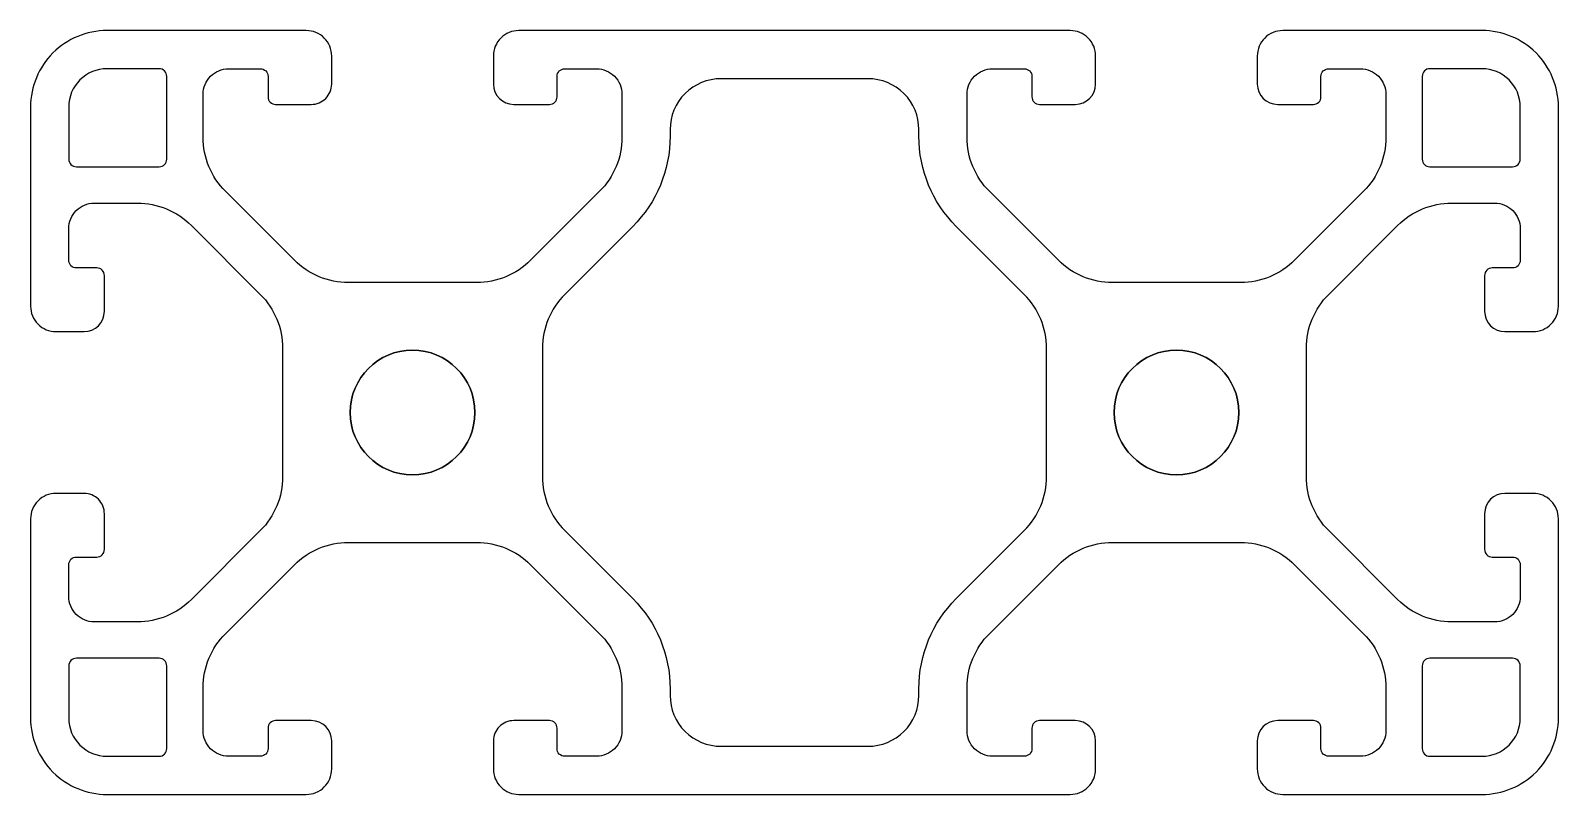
# Model space of a CAD drawing. Header units: millimetres. Extents: x -15 to 45, y -15 to 15.
import ezdxf

# ---------------------------------------------------------------- set-up
doc = ezdxf.new("R2010")
doc.units = ezdxf.units.MM
doc.layers.get('0').update_dxf_attribs({"linetype": 'CONTINUOUS'})

msp = doc.modelspace()

# ---------------------------------------------------------------- linework, layer by layer
for points in [[(3.175, -14, 0.414214), (4.175, -15), (25.825, -15, 0.414214), (26.825, -14), (26.825, -12.9, 0.414213), (26.025, -12.1), (24.625, -12.1, 0.414213), (24.325, -12.4), (24.325, -13.2, -0.414213), (24.025, -13.5), (22.775, -13.5, -0.414214), (21.775, -12.5), (21.775, -10.807, -0.198912), (22.654, -8.686), (25.361, -5.979, -0.198912), (27.482, -5.1), (32.518, -5.1, -0.198912), (34.639, -5.979), (37.346, -8.686, -0.198912), (38.225, -10.807), (38.225, -12.5, -0.414214), (37.225, -13.5), (35.975, -13.5, -0.414213), (35.675, -13.2), (35.675, -12.4, 0.414213), (35.375, -12.1), (33.975, -12.1, 0.414213), (33.175, -12.9), (33.175, -14, 0.414214), (34.175, -15), (42, -15, 0.414214), (45, -12), (45, -4.175, 0.414214), (44, -3.175), (42.9, -3.175, 0.414213), (42.1, -3.975), (42.1, -5.375, 0.414213), (42.4, -5.675), (43.2, -5.675, -0.414213), (43.5, -5.975), (43.5, -7.225, -0.414214), (42.5, -8.225), (40.807, -8.225, -0.198912), (38.686, -7.346), (35.979, -4.639, -0.198912), (35.1, -2.518), (35.1, 2.518, -0.198912), (35.979, 4.639), (38.686, 7.346, -0.198912), (40.807, 8.225), (42.5, 8.225, -0.414214), (43.5, 7.225), (43.5, 5.975, -0.414213), (43.2, 5.675), (42.4, 5.675, 0.414213), (42.1, 5.375), (42.1, 3.975, 0.414213), (42.9, 3.175), (44, 3.175, 0.414214), (45, 4.175), (45, 12, 0.414214), (42, 15), (34.175, 15, 0.414214), (33.175, 14), (33.175, 12.9, 0.414213), (33.975, 12.1), (35.375, 12.1, 0.414213), (35.675, 12.4), (35.675, 13.2, -0.414213), (35.975, 13.5), (37.225, 13.5, -0.414214), (38.225, 12.5), (38.225, 10.807, -0.198912), (37.346, 8.686), (34.639, 5.979, -0.198912), (32.518, 5.1), (27.482, 5.1, -0.198912), (25.361, 5.979), (22.654, 8.686, -0.198912), (21.775, 10.807), (21.775, 12.5, -0.414214), (22.775, 13.5), (24.025, 13.5, -0.414213), (24.325, 13.2), (24.325, 12.4, 0.414213), (24.625, 12.1), (26.025, 12.1, 0.414213), (26.825, 12.9), (26.825, 14, 0.414214), (25.825, 15), (4.175, 15, 0.414214), (3.175, 14), (3.175, 12.9, 0.414213), (3.975, 12.1), (5.375, 12.1, 0.414212), (5.675, 12.4), (5.675, 13.2, -0.414213), (5.975, 13.5), (7.225, 13.5, -0.414214), (8.225, 12.5), (8.225, 10.807, -0.198912), (7.346, 8.686), (4.639, 5.979, -0.198912), (2.518, 5.1), (-2.518, 5.1, -0.198912), (-4.639, 5.979), (-7.346, 8.686, -0.198912), (-8.225, 10.807), (-8.225, 12.5, -0.414214), (-7.225, 13.5), (-5.975, 13.5, -0.414214), (-5.675, 13.2), (-5.675, 12.4, 0.414213), (-5.375, 12.1), (-3.975, 12.1, 0.414214), (-3.175, 12.9), (-3.175, 14, 0.414214), (-4.175, 15), (-12, 15, 0.414214), (-15, 12), (-15, 4.175, 0.414214), (-14, 3.175), (-12.9, 3.175, 0.414213), (-12.1, 3.975), (-12.1, 5.375, 0.414212), (-12.4, 5.675), (-13.2, 5.675, -0.414213), (-13.5, 5.975), (-13.5, 7.225, -0.414214), (-12.5, 8.225), (-10.807, 8.225, -0.198912), (-8.686, 7.346), (-5.979, 4.639, -0.198912), (-5.1, 2.518), (-5.1, -2.518, -0.198912), (-5.979, -4.639), (-8.686, -7.346, -0.198912), (-10.807, -8.225), (-12.5, -8.225, -0.414214), (-13.5, -7.225), (-13.5, -5.975, -0.414214), (-13.2, -5.675), (-12.4, -5.675, 0.414213), (-12.1, -5.375), (-12.1, -3.975, 0.414214), (-12.9, -3.175), (-14, -3.175, 0.414214), (-15, -4.175), (-15, -12, 0.414214), (-12, -15), (-4.175, -15, 0.414214), (-3.175, -14), (-3.175, -12.9, 0.414213), (-3.975, -12.1), (-5.375, -12.1, 0.414212), (-5.675, -12.4), (-5.675, -13.2, -0.414213), (-5.975, -13.5), (-7.225, -13.5, -0.414214), (-8.225, -12.5), (-8.225, -10.807, -0.198912), (-7.346, -8.686), (-4.639, -5.979, -0.198912), (-2.518, -5.1), (2.518, -5.1, -0.198912), (4.639, -5.979), (7.346, -8.686, -0.198912), (8.225, -10.807), (8.225, -12.5, -0.414214), (7.225, -13.5), (5.975, -13.5, -0.414214), (5.675, -13.2), (5.675, -12.4, 0.414213), (5.375, -12.1), (3.975, -12.1, 0.414214), (3.175, -12.9)], [(3.175, -14, 0.414214), (4.175, -15), (25.825, -15, 0.414214), (26.825, -14), (26.825, -12.9, 0.414213), (26.025, -12.1), (24.625, -12.1, 0.414213), (24.325, -12.4), (24.325, -13.2, -0.414213), (24.025, -13.5), (22.775, -13.5, -0.414214), (21.775, -12.5), (21.775, -10.807, -0.198912), (22.654, -8.686), (25.361, -5.979, -0.198912), (27.482, -5.1), (32.518, -5.1, -0.198912), (34.639, -5.979), (37.346, -8.686, -0.198912), (38.225, -10.807), (38.225, -12.5, -0.414214), (37.225, -13.5), (35.975, -13.5, -0.414213), (35.675, -13.2), (35.675, -12.4, 0.414213), (35.375, -12.1), (33.975, -12.1, 0.414213), (33.175, -12.9), (33.175, -14, 0.414214), (34.175, -15), (42, -15, 0.414214), (45, -12), (45, -4.175, 0.414214), (44, -3.175), (42.9, -3.175, 0.414213), (42.1, -3.975), (42.1, -5.375, 0.414213), (42.4, -5.675), (43.2, -5.675, -0.414213), (43.5, -5.975), (43.5, -7.225, -0.414214), (42.5, -8.225), (40.807, -8.225, -0.198912), (38.686, -7.346), (35.979, -4.639, -0.198912), (35.1, -2.518), (35.1, 2.518, -0.198912), (35.979, 4.639), (38.686, 7.346, -0.198912), (40.807, 8.225), (42.5, 8.225, -0.414214), (43.5, 7.225), (43.5, 5.975, -0.414213), (43.2, 5.675), (42.4, 5.675, 0.414213), (42.1, 5.375), (42.1, 3.975, 0.414213), (42.9, 3.175), (44, 3.175, 0.414214), (45, 4.175), (45, 12, 0.414214), (42, 15), (34.175, 15, 0.414214), (33.175, 14), (33.175, 12.9, 0.414213), (33.975, 12.1), (35.375, 12.1, 0.414213), (35.675, 12.4), (35.675, 13.2, -0.414213), (35.975, 13.5), (37.225, 13.5, -0.414214), (38.225, 12.5), (38.225, 10.807, -0.198912), (37.346, 8.686), (34.639, 5.979, -0.198912), (32.518, 5.1), (27.482, 5.1, -0.198912), (25.361, 5.979), (22.654, 8.686, -0.198912), (21.775, 10.807), (21.775, 12.5, -0.414214), (22.775, 13.5), (24.025, 13.5, -0.414213), (24.325, 13.2), (24.325, 12.4, 0.414213), (24.625, 12.1), (26.025, 12.1, 0.414213), (26.825, 12.9), (26.825, 14, 0.414214), (25.825, 15), (4.175, 15, 0.414214), (3.175, 14), (3.175, 12.9, 0.414213), (3.975, 12.1), (5.375, 12.1, 0.414212), (5.675, 12.4), (5.675, 13.2, -0.414213), (5.975, 13.5), (7.225, 13.5, -0.414214), (8.225, 12.5), (8.225, 10.807, -0.198912), (7.346, 8.686), (4.639, 5.979, -0.198912), (2.518, 5.1), (-2.518, 5.1, -0.198912), (-4.639, 5.979), (-7.346, 8.686, -0.198912), (-8.225, 10.807), (-8.225, 12.5, -0.414214), (-7.225, 13.5), (-5.975, 13.5, -0.414214), (-5.675, 13.2), (-5.675, 12.4, 0.414213), (-5.375, 12.1), (-3.975, 12.1, 0.414214), (-3.175, 12.9), (-3.175, 14, 0.414214), (-4.175, 15), (-12, 15, 0.414214), (-15, 12), (-15, 4.175, 0.414214), (-14, 3.175), (-12.9, 3.175, 0.414213), (-12.1, 3.975), (-12.1, 5.375, 0.414212), (-12.4, 5.675), (-13.2, 5.675, -0.414213), (-13.5, 5.975), (-13.5, 7.225, -0.414214), (-12.5, 8.225), (-10.807, 8.225, -0.198912), (-8.686, 7.346), (-5.979, 4.639, -0.198912), (-5.1, 2.518), (-5.1, -2.518, -0.198912), (-5.979, -4.639), (-8.686, -7.346, -0.198912), (-10.807, -8.225), (-12.5, -8.225, -0.414214), (-13.5, -7.225), (-13.5, -5.975, -0.414214), (-13.2, -5.675), (-12.4, -5.675, 0.414213), (-12.1, -5.375), (-12.1, -3.975, 0.414214), (-12.9, -3.175), (-14, -3.175, 0.414214), (-15, -4.175), (-15, -12, 0.414214), (-12, -15), (-4.175, -15, 0.414214), (-3.175, -14), (-3.175, -12.9, 0.414213), (-3.975, -12.1), (-5.375, -12.1, 0.414212), (-5.675, -12.4), (-5.675, -13.2, -0.414213), (-5.975, -13.5), (-7.225, -13.5, -0.414214), (-8.225, -12.5), (-8.225, -10.807, -0.198912), (-7.346, -8.686), (-4.639, -5.979, -0.198912), (-2.518, -5.1), (2.518, -5.1, -0.198912), (4.639, -5.979), (7.346, -8.686, -0.198912), (8.225, -10.807), (8.225, -12.5, -0.414214), (7.225, -13.5), (5.975, -13.5, -0.414214), (5.675, -13.2), (5.675, -12.4, 0.414213), (5.375, -12.1), (3.975, -12.1, 0.414214), (3.175, -12.9)], [(-13.5, 9.95, 0.414214), (-13.2, 9.65), (-9.95, 9.65, 0.414213), (-9.65, 9.95), (-9.65, 13.2, 0.414214), (-9.95, 13.5), (-12, 13.5, 0.414214), (-13.5, 12)], [(-13.5, 9.95, 0.414214), (-13.2, 9.65), (-9.95, 9.65, 0.414213), (-9.65, 9.95), (-9.65, 13.2, 0.414214), (-9.95, 13.5), (-12, 13.5, 0.414214), (-13.5, 12)], [(43.2, 9.65, 0.414214), (43.5, 9.95), (43.5, 12, 0.414214), (42, 13.5), (39.95, 13.5, 0.414214), (39.65, 13.2), (39.65, 9.95, 0.414212), (39.95, 9.65)], [(43.2, 9.65, 0.414214), (43.5, 9.95), (43.5, 12, 0.414214), (42, 13.5), (39.95, 13.5, 0.414214), (39.65, 13.2), (39.65, 9.95, 0.414212), (39.95, 9.65)], [(10.115, -11.11, 0.414214), (12.115, -13.11), (17.885, -13.11, 0.414214), (19.885, -11.11), (19.885, -10.847, -0.198912), (21.349, -7.311), (24.021, -4.639, 0.198912), (24.9, -2.518), (24.9, 2.518, 0.198912), (24.021, 4.639), (21.349, 7.311, -0.198912), (19.885, 10.847), (19.885, 11.11, 0.414214), (17.885, 13.11), (12.115, 13.11, 0.414214), (10.115, 11.11), (10.115, 10.847, -0.198912), (8.651, 7.311), (5.979, 4.639, 0.198912), (5.1, 2.518), (5.1, -2.518, 0.198912), (5.979, -4.639), (8.651, -7.311, -0.198912), (10.115, -10.847)], [(10.115, -11.11, 0.414214), (12.115, -13.11), (17.885, -13.11, 0.414214), (19.885, -11.11), (19.885, -10.847, -0.198912), (21.349, -7.311), (24.021, -4.639, 0.198912), (24.9, -2.518), (24.9, 2.518, 0.198912), (24.021, 4.639), (21.349, 7.311, -0.198912), (19.885, 10.847), (19.885, 11.11, 0.414214), (17.885, 13.11), (12.115, 13.11, 0.414214), (10.115, 11.11), (10.115, 10.847, -0.198912), (8.651, 7.311), (5.979, 4.639, 0.198912), (5.1, 2.518), (5.1, -2.518, 0.198912), (5.979, -4.639), (8.651, -7.311, -0.198912), (10.115, -10.847)], [(-13.2, -9.65, 0.414214), (-13.5, -9.95), (-13.5, -12, 0.414214), (-12, -13.5), (-9.95, -13.5, 0.414214), (-9.65, -13.2), (-9.65, -9.95, 0.414214), (-9.95, -9.65)], [(-13.2, -9.65, 0.414214), (-13.5, -9.95), (-13.5, -12, 0.414214), (-12, -13.5), (-9.95, -13.5, 0.414214), (-9.65, -13.2), (-9.65, -9.95, 0.414214), (-9.95, -9.65)], [(43.5, -9.95, 0.414214), (43.2, -9.65), (39.95, -9.65, 0.414215), (39.65, -9.95), (39.65, -13.2, 0.414214), (39.95, -13.5), (42, -13.5, 0.414214), (43.5, -12)], [(43.5, -9.95, 0.414214), (43.2, -9.65), (39.95, -9.65, 0.414215), (39.65, -9.95), (39.65, -13.2, 0.414214), (39.95, -13.5), (42, -13.5, 0.414214), (43.5, -12)]]:
    msp.add_lwpolyline(points, format="xyb", close=True)
at = {"extrusion": (0, 0, -1)}
for centre in [(0, 0), (-30, 0)]:
    msp.add_circle(centre, 2.45, dxfattribs=at)
for centre in [(0, 0), (30, 0)]:
    msp.add_circle(centre, 2.45)

doc.saveas('drawing.dxf')
